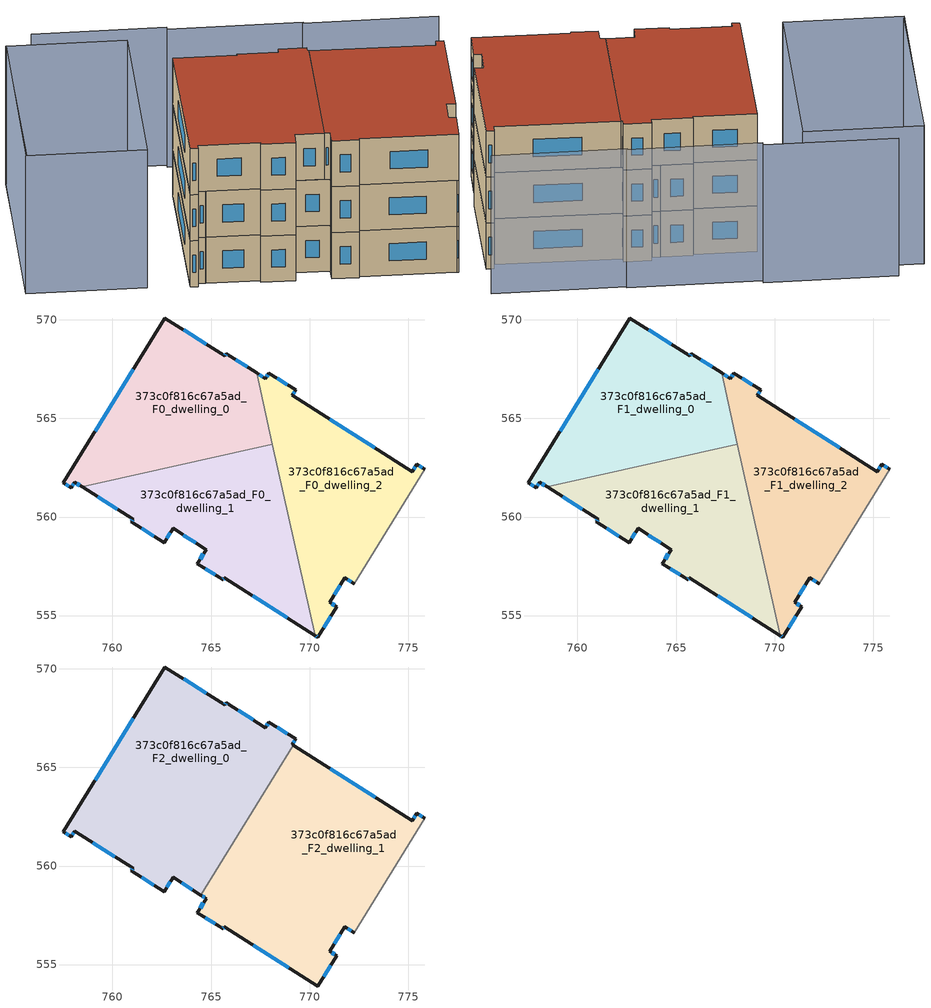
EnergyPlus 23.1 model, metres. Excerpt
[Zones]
373c0f816c67a5ad_F0_dwelling_0
 floor ground (EU_floor_Construction): 767.31,567.31 768.12,563.7 758.46,561.53 758.08,561.77 757.9,561.49 757.51,561.74 762.67,570.1 765.7,568.17 765.77,568.28 z0
 wall outside (EU_wall_Construction): 767.31,567.31 765.77,568.28 765.7,568.17 762.67,570.1 757.51,561.74 757.9,561.49 758.08,561.77 758.46,561.53 z0:3
 wall to 373c0f816c67a5ad_F0_dwelling_1 (EU_wall_Construction): 758.46,561.53 768.12,563.7 z0:3
 wall to 373c0f816c67a5ad_F0_dwelling_2 (EU_wall_Construction): 768.12,563.7 767.31,567.31 z0:3
 window (EU_Window_Construction): 758.2,561.69 758.34,561.6 / 757.96,561.58 758.02,561.68 / 757.63,561.66 757.78,561.57 / 761.06,567.49 759.12,564.34 / 764.75,568.77 763.61,569.5 / 765.75,568.25 765.72,568.21 / 766.83,567.61 766.25,567.98 z0.93:2.07
373c0f816c67a5ad_F0_dwelling_1
 floor ground (EU_floor_Construction): 768.12,563.7 770.3,553.98 765.68,556.91 765.61,556.81 764.31,557.64 764.76,558.35 763.07,559.42 762.62,558.7 760.96,559.76 761.04,559.89 758.46,561.53 z0
 wall outside (EU_wall_Construction): 758.46,561.53 761.04,559.89 760.96,559.76 762.62,558.7 763.07,559.42 764.76,558.35 764.31,557.64 765.61,556.81 765.68,556.91 770.3,553.98 z0:3
 wall to 373c0f816c67a5ad_F0_dwelling_2 (EU_wall_Construction): 770.3,553.98 768.12,563.7 z0:3
 window (EU_Window_Construction): 765.63,556.84 765.66,556.88 / 764.72,557.38 765.21,557.07 / 764.62,558.13 764.45,557.86 / 763.6,559.08 764.23,558.68 / 762.76,558.93 762.93,559.2 / 761.48,559.43 762.1,559.03 / 761.02,559.85 760.99,559.8 / 759.26,561.02 760.24,560.4 / 767.12,556 768.86,554.89 z0.93:2.07
373c0f816c67a5ad_F0_dwelling_2
 floor ground (EU_floor_Construction): 775.44,562.67 775.84,562.42 772.26,556.62 771.8,556.92 771.02,555.68 771.38,555.45 770.41,553.91 770.3,553.98 767.31,567.31 767.76,567.02 767.94,567.29 769.3,566.46 769.11,566.17 775.21,562.3 z0
 wall outside (EU_wall_Construction): 775.84,562.42 775.44,562.67 775.21,562.3 769.11,566.17 769.3,566.46 767.94,567.29 767.76,567.02 767.31,567.31 / 770.3,553.98 770.41,553.91 771.38,555.45 771.02,555.68 771.8,556.92 772.26,556.62 z0:3
 wall adiabatic (EU_wall_Construction): 772.26,556.62 775.84,562.42 z0:3
 window (EU_Window_Construction): 767.62,567.11 767.45,567.22 / 767.88,567.21 767.82,567.1 / 768.87,566.72 768.36,567.03 / 769.17,566.26 769.24,566.36 / 773.31,563.5 771.01,564.96 / 775.37,562.55 775.28,562.41 / 775.71,562.5 775.57,562.59 / 771.94,556.82 772.12,556.71 / 771.26,556.07 771.55,556.53 / 771.27,555.52 771.13,555.61 / 770.71,554.39 771.08,554.97 / 770.33,553.96 770.37,553.93 z0.93:2.07
373c0f816c67a5ad_F1_dwelling_0
 floor to 373c0f816c67a5ad_F0_dwelling_0 (EU_floor_Construction): 767.31,567.31 768.12,563.7 758.46,561.53 758.08,561.77 757.9,561.49 757.51,561.74 762.67,570.1 765.7,568.17 765.77,568.28 z3
 wall outside (EU_wall_Construction): 767.31,567.31 765.77,568.28 765.7,568.17 762.67,570.1 757.51,561.74 757.9,561.49 758.08,561.77 758.46,561.53 z3:6
 wall to 373c0f816c67a5ad_F1_dwelling_1 (EU_wall_Construction): 758.46,561.53 768.12,563.7 z3:6
 wall to 373c0f816c67a5ad_F1_dwelling_2 (EU_wall_Construction): 768.12,563.7 767.31,567.31 z3:6
 window (EU_Window_Construction): 758.2,561.69 758.34,561.6 / 757.96,561.58 758.02,561.68 / 757.63,561.66 757.78,561.57 / 761.06,567.49 759.12,564.34 / 764.75,568.77 763.61,569.5 / 765.75,568.25 765.72,568.21 / 766.83,567.61 766.25,567.98 z3.93:5.07
373c0f816c67a5ad_F1_dwelling_1
 floor to 373c0f816c67a5ad_F0_dwelling_1 (EU_floor_Construction): 768.12,563.7 770.3,553.98 765.68,556.91 765.61,556.81 764.31,557.64 764.76,558.35 763.07,559.42 762.62,558.7 760.96,559.76 761.04,559.89 758.46,561.53 z3
 wall outside (EU_wall_Construction): 758.46,561.53 761.04,559.89 760.96,559.76 762.62,558.7 763.07,559.42 764.76,558.35 764.31,557.64 765.61,556.81 765.68,556.91 770.3,553.98 z3:6
 wall to 373c0f816c67a5ad_F1_dwelling_2 (EU_wall_Construction): 770.3,553.98 768.12,563.7 z3:6
 window (EU_Window_Construction): 765.63,556.84 765.66,556.88 / 764.72,557.38 765.21,557.07 / 764.62,558.13 764.45,557.86 / 763.6,559.08 764.23,558.68 / 762.76,558.93 762.93,559.2 / 761.48,559.43 762.1,559.03 / 761.02,559.85 760.99,559.8 / 759.26,561.02 760.24,560.4 / 767.12,556 768.86,554.89 z3.93:5.07
373c0f816c67a5ad_F1_dwelling_2
 floor to 373c0f816c67a5ad_F0_dwelling_2 (EU_floor_Construction): 775.44,562.67 775.84,562.42 772.26,556.62 771.8,556.92 771.02,555.68 771.38,555.45 770.41,553.91 770.3,553.98 767.31,567.31 767.76,567.02 767.94,567.29 769.3,566.46 769.11,566.17 775.21,562.3 z3
 wall outside (EU_wall_Construction): 775.84,562.42 775.44,562.67 775.21,562.3 769.11,566.17 769.3,566.46 767.94,567.29 767.76,567.02 767.31,567.31 / 770.3,553.98 770.41,553.91 771.38,555.45 771.02,555.68 771.8,556.92 772.26,556.62 z3:6
 wall adiabatic (EU_wall_Construction): 772.26,556.62 775.84,562.42 z3:6
 window (EU_Window_Construction): 767.62,567.11 767.45,567.22 / 767.88,567.21 767.82,567.1 / 768.87,566.72 768.36,567.03 / 769.17,566.26 769.24,566.36 / 773.31,563.5 771.01,564.96 / 775.37,562.55 775.28,562.41 / 775.71,562.5 775.57,562.59 / 771.94,556.82 772.12,556.71 / 771.26,556.07 771.55,556.53 / 771.27,555.52 771.13,555.61 / 770.71,554.39 771.08,554.97 / 770.33,553.96 770.37,553.93 z3.93:5.07
373c0f816c67a5ad_F2_dwelling_0
 floor to 373c0f816c67a5ad_F1_dwelling_0 (EU_floor_Construction): 767.31,567.31 768,564.23 767.6,563.58 758.46,561.53 758.08,561.77 757.9,561.49 757.51,561.74 762.67,570.1 765.7,568.17 765.77,568.28 z6
 floor to 373c0f816c67a5ad_F1_dwelling_1 (EU_floor_Construction): 767.6,563.58 764.48,558.53 763.07,559.42 762.62,558.7 760.96,559.76 761.04,559.89 758.46,561.53 z6
 floor to 373c0f816c67a5ad_F1_dwelling_2 (EU_floor_Construction): 769.3,566.46 769.11,566.17 769.17,566.13 768,564.23 767.31,567.31 767.76,567.02 767.94,567.29 z6
 wall outside (EU_wall_Construction): 769.17,566.13 769.11,566.17 769.3,566.46 767.94,567.29 767.76,567.02 765.77,568.28 765.7,568.17 762.67,570.1 757.51,561.74 757.9,561.49 758.08,561.77 761.04,559.89 760.96,559.76 762.62,558.7 763.07,559.42 764.48,558.53 z6:9
 wall to 373c0f816c67a5ad_F2_dwelling_1 (EU_wall_Construction): 764.48,558.53 769.17,566.13 z6:9
 window (EU_Window_Construction): 761.02,559.85 760.99,559.8 / 759,561.18 760.12,560.48 / 757.96,561.58 758.02,561.68 / 757.63,561.66 757.78,561.57 / 761.06,567.49 759.12,564.34 / 764.75,568.77 763.61,569.5 / 765.75,568.25 765.72,568.21 / 767.14,567.41 766.39,567.89 / 767.88,567.21 767.82,567.1 / 768.87,566.72 768.36,567.03 / 769.17,566.26 769.24,566.36 / 763.51,559.14 764.04,558.8 / 762.76,558.93 762.93,559.2 / 761.48,559.43 762.1,559.03 z6.93:8.07
 roof outside (EU_roof_Construction): 764.48,558.53 769.17,566.13 769.11,566.17 769.3,566.46 767.94,567.29 767.76,567.02 765.77,568.28 765.7,568.17 762.67,570.1 757.51,561.74 757.9,561.49 758.08,561.77 761.04,559.89 760.96,559.76 762.62,558.7 763.07,559.42 z9
373c0f816c67a5ad_F2_dwelling_1
 floor to 373c0f816c67a5ad_F1_dwelling_1 (EU_floor_Construction): 768.12,563.7 770.3,553.98 765.68,556.91 765.61,556.81 764.31,557.64 764.76,558.35 764.48,558.53 767.6,563.58 z6
 floor to 373c0f816c67a5ad_F1_dwelling_2 (EU_floor_Construction): 775.44,562.67 775.84,562.42 772.26,556.62 771.8,556.92 771.02,555.68 771.38,555.45 770.41,553.91 770.3,553.98 768,564.23 769.17,566.13 775.21,562.3 z6
 floor to 373c0f816c67a5ad_F1_dwelling_0 (EU_floor_Construction): 768,564.23 768.12,563.7 767.6,563.58 z6
 wall outside (EU_wall_Construction): 764.48,558.53 764.76,558.35 764.31,557.64 765.61,556.81 765.68,556.91 770.41,553.91 771.38,555.45 771.02,555.68 771.8,556.92 772.26,556.62 / 775.84,562.42 775.44,562.67 775.21,562.3 769.17,566.13 z6:9
 wall adiabatic (EU_wall_Construction): 772.26,556.62 775.84,562.42 z6:9
 window (EU_Window_Construction): 765.63,556.84 765.66,556.88 / 764.72,557.38 765.21,557.07 / 764.62,558.13 764.45,557.86 / 764.57,558.47 764.67,558.4 / 773.33,563.49 771.05,564.94 / 775.37,562.55 775.28,562.41 / 775.71,562.5 775.57,562.59 / 771.94,556.82 772.12,556.71 / 771.26,556.07 771.55,556.53 / 771.27,555.52 771.13,555.61 / 770.71,554.39 771.08,554.97 / 767.15,555.98 768.93,554.85 z6.93:8.07
 roof outside (EU_roof_Construction): 772.26,556.62 775.84,562.42 775.44,562.67 775.21,562.3 769.17,566.13 764.48,558.53 764.76,558.35 764.31,557.64 765.61,556.81 765.68,556.91 770.41,553.91 771.38,555.45 771.02,555.68 771.8,556.92 z9
shading: 756.04,576.77 749.83,566.7 / 777.18,564.69 770.7,568.71 / 770.81,568.79 764.32,572.78 / 764.43,572.97 757.95,576.96 / 761.82,573.17 755.57,563.13 / 755.57,563.13 749.79,566.72 / 749.79,566.72 756.04,576.76 / 756.04,576.76 761.82,573.17 z0:9
[Building]
EU S2 Campaign: North Axis=0; Terrain=City; Solar Distribution=FullExterior
[Site:Location]
Montreal-Trudeau.Intl.AP: Latitude=45.4667; Longitude=-73.75; Time Zone=-5; Elevation=36
[SizingPeriod:WeatherFileDays]
AnnualSizingPeriod: Begin Month=1; Begin Day of Month=1; End Month=12; End Day of Month=31; Day of Week for Start Day=Monday; Use Weather File Daylight Saving Period=No; Use Weather File Rain and Snow Indicators=No
[MATERIAL]
EU_InternalMass_Material: Roughness=MediumRough; Thickness=0.1; Conductivity=1; Density=1800; Specific Heat=900; Thermal Absorptance=0.9; Solar Absorptance=0.7; Visible Absorptance=0.7
[MATERIAL:NOMASS] Roughness=MediumRough; Thermal Absorptance=0.9; Solar Absorptance=0.7; Visible Absorptance=0.7
Name | Thermal Resistance
EU_wall_NoMass; EU_floor_NoMass | 1.36485
EU_roof_NoMass | 2.55992
[WINDOWMATERIAL:SIMPLEGLAZINGSYSTEM]
EU_Window_SimpleGlazing: UFactor=3.92339; Solar Heat Gain Coefficient=0.8; Visible Transmittance=0.8
[CONSTRUCTION]
EU_wall_Construction: EU_wall_NoMass
EU_roof_Construction: EU_roof_NoMass
EU_floor_Construction: EU_floor_NoMass
EU_Window_Construction: EU_Window_SimpleGlazing
EU_InternalMass_Construction: EU_InternalMass_Material
[ZONE] Type=1; Multiplier=1; Ceiling Height=autocalculate; Floor Area=autocalculate; Part of Total Floor Area=Yes
Name | Volume
373c0f816c67a5ad_F0_dwelling_0; 373c0f816c67a5ad_F1_dwelling_0 | 145.319
373c0f816c67a5ad_F2_dwelling_0 | 217.967
373c0f816c67a5ad_F0_dwelling_1; 373c0f816c67a5ad_F1_dwelling_1 | 145.322
373c0f816c67a5ad_F2_dwelling_1 | 217.975
373c0f816c67a5ad_F0_dwelling_2; 373c0f816c67a5ad_F1_dwelling_2 | 145.295
[INTERNALMASS] Construction=EU_InternalMass_Construction
Name | Zone or ZoneList | Surface Area
373c0f816c67a5ad_F0_dwelling_0_EU_InternalMass | 373c0f816c67a5ad_F0_dwelling_0 | 48.4408
373c0f816c67a5ad_F0_dwelling_1_EU_InternalMass | 373c0f816c67a5ad_F0_dwelling_1 | 48.4397
373c0f816c67a5ad_F0_dwelling_2_EU_InternalMass | 373c0f816c67a5ad_F0_dwelling_2 | 48.4314
373c0f816c67a5ad_F1_dwelling_0_EU_InternalMass | 373c0f816c67a5ad_F1_dwelling_0 | 48.4408
373c0f816c67a5ad_F1_dwelling_1_EU_InternalMass | 373c0f816c67a5ad_F1_dwelling_1 | 48.4397
373c0f816c67a5ad_F1_dwelling_2_EU_InternalMass | 373c0f816c67a5ad_F1_dwelling_2 | 48.4314
373c0f816c67a5ad_F2_dwelling_0_EU_InternalMass | 373c0f816c67a5ad_F2_dwelling_0 | 72.6567
373c0f816c67a5ad_F2_dwelling_1_EU_InternalMass | 373c0f816c67a5ad_F2_dwelling_1 | 72.6577
[OTHEREQUIPMENT] Fuel Type=Electricity; Design Level Calculation Method=Watts/Area; Power per Zone Floor Area=1; Fraction Latent=0; Fraction Radiant=0; Fraction Lost=0; Carbon Dioxide Generation Rate=0; EndUse Subcategory=EU_Step8_InternalGains
Name | Zone or ZoneList or Space or SpaceList | Schedule
EU_Step8_InternalGain_373c0f816c67a5ad_F0_dwelling_0_f000 | 373c0f816c67a5ad_F0_dwelling_0 | EU_Step8_GainSchedule_373c0f816c67a5ad_F0_dwelling_0_f000
EU_Step8_InternalGain_373c0f816c67a5ad_F0_dwelling_1_f000 | 373c0f816c67a5ad_F0_dwelling_1 | EU_Step8_GainSchedule_373c0f816c67a5ad_F0_dwelling_1_f000
EU_Step8_InternalGain_373c0f816c67a5ad_F0_dwelling_2_f000 | 373c0f816c67a5ad_F0_dwelling_2 | EU_Step8_GainSchedule_373c0f816c67a5ad_F0_dwelling_2_f000
EU_Step8_InternalGain_373c0f816c67a5ad_F1_dwelling_0_f000 | 373c0f816c67a5ad_F1_dwelling_0 | EU_Step8_GainSchedule_373c0f816c67a5ad_F1_dwelling_0_f000
EU_Step8_InternalGain_373c0f816c67a5ad_F1_dwelling_1_f000 | 373c0f816c67a5ad_F1_dwelling_1 | EU_Step8_GainSchedule_373c0f816c67a5ad_F1_dwelling_1_f000
EU_Step8_InternalGain_373c0f816c67a5ad_F1_dwelling_2_f000 | 373c0f816c67a5ad_F1_dwelling_2 | EU_Step8_GainSchedule_373c0f816c67a5ad_F1_dwelling_2_f000
EU_Step8_InternalGain_373c0f816c67a5ad_F2_dwelling_0_f000 | 373c0f816c67a5ad_F2_dwelling_0 | EU_Step8_GainSchedule_373c0f816c67a5ad_F2_dwelling_0_f000
EU_Step8_InternalGain_373c0f816c67a5ad_F2_dwelling_1_f000 | 373c0f816c67a5ad_F2_dwelling_1 | EU_Step8_GainSchedule_373c0f816c67a5ad_F2_dwelling_1_f000
[ZONEVENTILATION:DESIGNFLOWRATE] Schedule=EU_AlwaysOn; Design Flow Rate Calculation Method=AirChanges/Hour; Air Changes per Hour=0.860309; Ventilation Type=Natural; Fan Pressure Rise=0; Fan Total Efficiency=1; Constant Term Coefficient=1; Temperature Term Coefficient=0; Velocity Term Coefficient=0; Velocity Squared Term Coefficient=0; Minimum Indoor Temperature=-100; Maximum Indoor Temperature=100; Delta Temperature=-100; Minimum Outdoor Temperature=-100; Maximum Outdoor Temperature=100; Maximum Wind Speed=40
Name | Zone or ZoneList or Space or SpaceList
EU_ConstantAir_373c0f816c67a5ad_F0_dwelling_0 | 373c0f816c67a5ad_F0_dwelling_0
EU_ConstantAir_373c0f816c67a5ad_F0_dwelling_1 | 373c0f816c67a5ad_F0_dwelling_1
EU_ConstantAir_373c0f816c67a5ad_F0_dwelling_2 | 373c0f816c67a5ad_F0_dwelling_2
EU_ConstantAir_373c0f816c67a5ad_F1_dwelling_0 | 373c0f816c67a5ad_F1_dwelling_0
EU_ConstantAir_373c0f816c67a5ad_F1_dwelling_1 | 373c0f816c67a5ad_F1_dwelling_1
EU_ConstantAir_373c0f816c67a5ad_F1_dwelling_2 | 373c0f816c67a5ad_F1_dwelling_2
EU_ConstantAir_373c0f816c67a5ad_F2_dwelling_0 | 373c0f816c67a5ad_F2_dwelling_0
EU_ConstantAir_373c0f816c67a5ad_F2_dwelling_1 | 373c0f816c67a5ad_F2_dwelling_1
[HVACTEMPLATE:THERMOSTAT] Constant Heating Setpoint=20; Constant Cooling Setpoint=50
EU_HeatOnly_373c0f816c67a5ad_F0_dwelling_0; EU_HeatOnly_373c0f816c67a5ad_F0_dwelling_1; EU_HeatOnly_373c0f816c67a5ad_F0_dwelling_2; EU_HeatOnly_373c0f816c67a5ad_F1_dwelling_0; EU_HeatOnly_373c0f816c67a5ad_F1_dwelling_1; EU_HeatOnly_373c0f816c67a5ad_F1_dwelling_2; EU_HeatOnly_373c0f816c67a5ad_F2_dwelling_0; EU_HeatOnly_373c0f816c67a5ad_F2_dwelling_1
[HVACTEMPLATE:ZONE:IDEALLOADSAIRSYSTEM] System Availability Schedule=EU_AlwaysOn; Maximum Heating Supply Air Temperature=50; Minimum Cooling Supply Air Temperature=13; Maximum Heating Supply Air Humidity Ratio=0.0156; Minimum Cooling Supply Air Humidity Ratio=0.0077; Heating Limit=NoLimit; Cooling Limit=NoLimit; Heating Availability Schedule=EU_AlwaysOn; Cooling Availability Schedule=EU_CoolingOff; Dehumidification Control Type=ConstantSensibleHeatRatio; Cooling Sensible Heat Ratio=0.7; Dehumidification Setpoint=60; Humidification Control Type=None; Humidification Setpoint=30; Outdoor Air Method=None; Outdoor Air Flow Rate per Person=0.00944; Outdoor Air Flow Rate per Zone Floor Area=0; Outdoor Air Flow Rate per Zone=0; Demand Controlled Ventilation Type=None; Outdoor Air Economizer Type=NoEconomizer; Heat Recovery Type=None; Sensible Heat Recovery Effectiveness=0.7; Latent Heat Recovery Effectiveness=0.65
Name | Template Thermostat
373c0f816c67a5ad_F0_dwelling_0 | EU_HeatOnly_373c0f816c67a5ad_F0_dwelling_0
373c0f816c67a5ad_F0_dwelling_1 | EU_HeatOnly_373c0f816c67a5ad_F0_dwelling_1
373c0f816c67a5ad_F0_dwelling_2 | EU_HeatOnly_373c0f816c67a5ad_F0_dwelling_2
373c0f816c67a5ad_F1_dwelling_0 | EU_HeatOnly_373c0f816c67a5ad_F1_dwelling_0
373c0f816c67a5ad_F1_dwelling_1 | EU_HeatOnly_373c0f816c67a5ad_F1_dwelling_1
373c0f816c67a5ad_F1_dwelling_2 | EU_HeatOnly_373c0f816c67a5ad_F1_dwelling_2
373c0f816c67a5ad_F2_dwelling_0 | EU_HeatOnly_373c0f816c67a5ad_F2_dwelling_0
373c0f816c67a5ad_F2_dwelling_1 | EU_HeatOnly_373c0f816c67a5ad_F2_dwelling_1
[SIZING:ZONE] Zone Cooling Design Supply Air Temperature Input Method=SupplyAirTemperature; Zone Cooling Design Supply Air Temperature=13; Zone Heating Design Supply Air Temperature Input Method=SupplyAirTemperature; Zone Heating Design Supply Air Temperature=50; Zone Cooling Design Supply Air Humidity Ratio=0.008; Zone Heating Design Supply Air Humidity Ratio=0.008; Cooling Design Air Flow Method=DesignDay; Cooling Design Air Flow Rate=0; Cooling Minimum Air Flow per Zone Floor Area=0.000762; Cooling Minimum Air Flow=0; Cooling Minimum Air Flow Fraction=0.2; Heating Design Air Flow Method=DesignDay; Heating Design Air Flow Rate=0; Heating Maximum Air Flow per Zone Floor Area=0.002032; Heating Maximum Air Flow=0.141576; Heating Maximum Air Flow Fraction=0.3; Account for Dedicated Outdoor Air System=No; Dedicated Outdoor Air System Control Strategy=NeutralSupplyAir; Dedicated Outdoor Air Low Setpoint Temperature for Design=autosize; Dedicated Outdoor Air High Setpoint Temperature for Design=autosize; Zone Load Sizing Method=Sensible Load Only No Latent Load; Zone Latent Cooling Design Supply Air Humidity Ratio Input Method=HumidityRatioDifference; Zone Cooling Design Supply Air Humidity Ratio Difference=0.005; Zone Latent Heating Design Supply Air Humidity Ratio Input Method=HumidityRatioDifference; Zone Humidification Design Supply Air Humidity Ratio Difference=0.005
373c0f816c67a5ad_F0_dwelling_0; 373c0f816c67a5ad_F0_dwelling_1; 373c0f816c67a5ad_F0_dwelling_2; 373c0f816c67a5ad_F1_dwelling_0; 373c0f816c67a5ad_F1_dwelling_1; 373c0f816c67a5ad_F1_dwelling_2; 373c0f816c67a5ad_F2_dwelling_0; 373c0f816c67a5ad_F2_dwelling_1
[SCHEDULE:CONSTANT]
Name | Hourly Value
EU_AlwaysOn | 1
EU_CoolingOff | 0
[SCHEDULE:FILE] Column Number=1; Rows to Skip at Top=0; Number of Hours of Data=8760; Column Separator=Comma; Interpolate to Timestep=No; Minutes per Item=60; Adjust Schedule for Daylight Savings=Yes
Name | File
EU_Step8_GainSchedule_373c0f816c67a5ad_F0_dwelling_0_f000 | ../../schedules/373c0f816c67a5ad/373c0f816c67a5ad_F0_dwelling_0_f000_gain.csv
EU_Step8_GainSchedule_373c0f816c67a5ad_F0_dwelling_1_f000 | ../../schedules/373c0f816c67a5ad/373c0f816c67a5ad_F0_dwelling_1_f000_gain.csv
EU_Step8_GainSchedule_373c0f816c67a5ad_F0_dwelling_2_f000 | ../../schedules/373c0f816c67a5ad/373c0f816c67a5ad_F0_dwelling_2_f000_gain.csv
EU_Step8_GainSchedule_373c0f816c67a5ad_F1_dwelling_0_f000 | ../../schedules/373c0f816c67a5ad/373c0f816c67a5ad_F1_dwelling_0_f000_gain.csv
EU_Step8_GainSchedule_373c0f816c67a5ad_F1_dwelling_1_f000 | ../../schedules/373c0f816c67a5ad/373c0f816c67a5ad_F1_dwelling_1_f000_gain.csv
EU_Step8_GainSchedule_373c0f816c67a5ad_F1_dwelling_2_f000 | ../../schedules/373c0f816c67a5ad/373c0f816c67a5ad_F1_dwelling_2_f000_gain.csv
EU_Step8_GainSchedule_373c0f816c67a5ad_F2_dwelling_0_f000 | ../../schedules/373c0f816c67a5ad/373c0f816c67a5ad_F2_dwelling_0_f000_gain.csv
EU_Step8_GainSchedule_373c0f816c67a5ad_F2_dwelling_1_f000 | ../../schedules/373c0f816c67a5ad/373c0f816c67a5ad_F2_dwelling_1_f000_gain.csv
